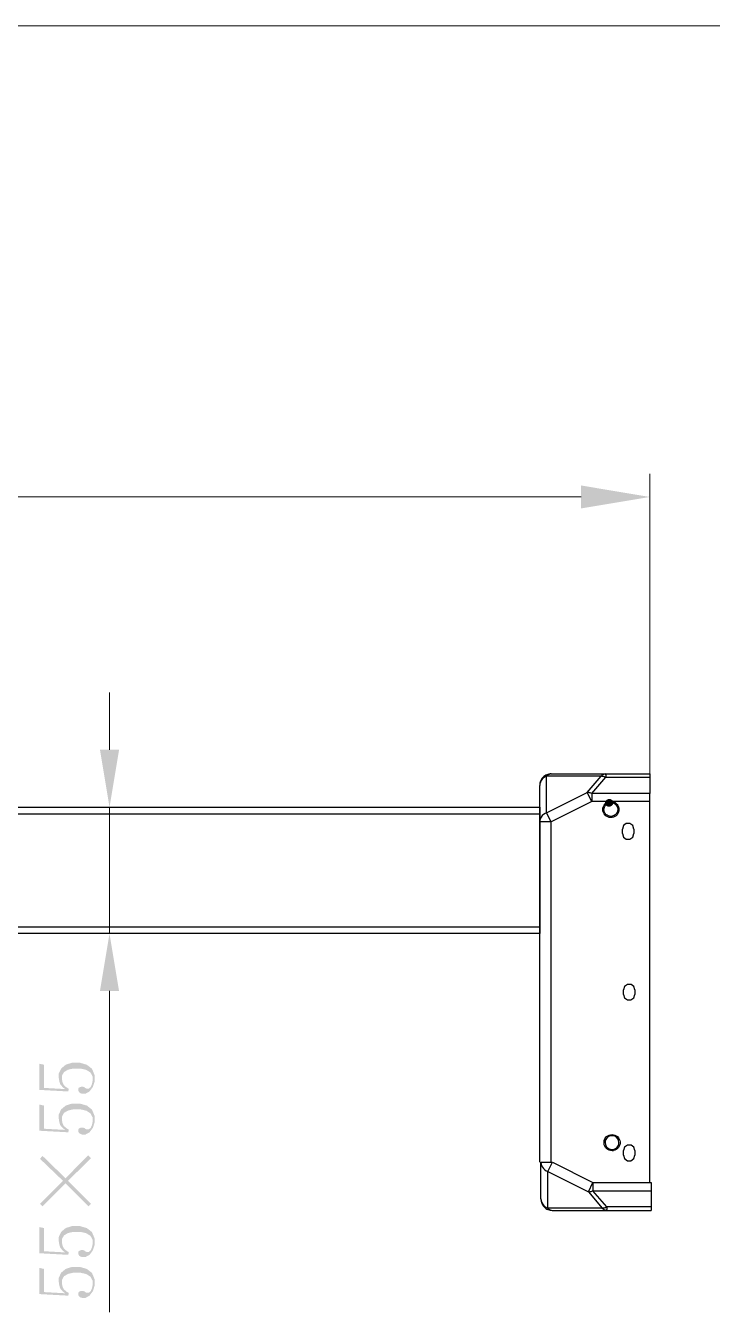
# Model space of a CAD drawing. Header units: millimetres. Extents: x 6 to 210, y 0 to 145.
# Drawn here: x 115.96 to 138.81, y 102.35 to 145.13 of the extents above; entities that cross this region are included whole.
import ezdxf

# ---------------------------------------------------------------- set-up
doc = ezdxf.new("R2010")
doc.units = ezdxf.units.MM

msp = doc.modelspace()

# ---------------------------------------------------------------- hatches: boundary and pattern name
h = msp.add_hatch(color=7)
h.dxf.hatch_style = 2
h.paths.add_polyline_path([(134.444599, 129.080594), (136.736208, 129.462405), (134.444599, 129.844711)])
h = msp.add_hatch(color=7)
h.dxf.hatch_style = 2
h.paths.add_polyline_path([(118.751914, 119.145807), (119.070296, 121.055393), (118.433497, 121.055393)])
h = msp.add_hatch(color=7)
edge = h.paths.add_edge_path(flags=0)
edge.add_spline(control_points=[(135.403548, 119.165641), (135.336088, 119.147523), (135.26607, 119.187893), (135.247952, 119.255352), (135.229834, 119.322811), (135.270204, 119.392829), (135.337663, 119.410947), (135.337663, 119.410947), (135.337663, 119.410947), (135.337663, 119.410947), (135.337663, 119.410947), (135.358547, 119.416557), (135.358547, 119.416557), (135.426007, 119.434675), (135.496025, 119.394305), (135.514143, 119.326846), (135.532261, 119.259386), (135.491891, 119.189368), (135.424432, 119.17125), (135.424432, 119.17125), (135.424432, 119.17125), (135.424432, 119.17125), (135.424432, 119.17125), (135.403548, 119.165641), (135.403548, 119.165641)], knot_values=[0, 0, 0, 0, 1, 1, 1, 2, 2, 2, 3, 3, 3, 4, 4, 4, 5, 5, 5, 6, 6, 6, 7, 7, 7, 8, 8, 8, 8], degree=3, periodic=1)
h = msp.add_hatch(color=7)
h.dxf.hatch_style = 2
h.paths.add_polyline_path([(119.070296, 113.034991), (118.751809, 114.944189), (118.433709, 113.034991)])
h = msp.add_hatch(color=7)
edge = h.paths.add_edge_path(flags=0)
edge.add_spline(control_points=[(116.41769, 109.745902), (116.41769, 109.745902), (117.383384, 109.692915), (117.383384, 109.692915), (117.383384, 109.692915), (117.393896, 109.787107), (117.393896, 109.787107), (117.393896, 109.787107), (117.325105, 109.823796), (117.325105, 109.823796), (117.325105, 109.823796), (117.234617, 109.902289), (117.234617, 109.902289), (117.234617, 109.902289), (117.213415, 109.943916), (117.213415, 109.943916), (117.213415, 109.943916), (117.192213, 109.986003), (117.192213, 109.986003), (117.192213, 109.986003), (117.171294, 110.085098), (117.171294, 110.085098), (117.171294, 110.085098), (117.171294, 110.142813), (117.171294, 110.142813), (117.171294, 110.142813), (117.171294, 110.221411), (117.171294, 110.221411), (117.171294, 110.221411), (117.237898, 110.33871), (117.237898, 110.33871), (117.237898, 110.33871), (117.305102, 110.378503), (117.305102, 110.378503), (117.305102, 110.378503), (117.371989, 110.417309), (117.371989, 110.417309), (117.371989, 110.417309), (117.546191, 110.45682), (117.546191, 110.45682), (117.546191, 110.45682), (117.653117, 110.45682), (117.653117, 110.45682), (117.653117, 110.45682), (117.782199, 110.45682), (117.782199, 110.45682), (117.782199, 110.45682), (117.980495, 110.411418), (117.980495, 110.411418), (117.980495, 110.411418), (118.050098, 110.366615), (118.050098, 110.366615), (118.050098, 110.366615), (118.119984, 110.321494), (118.119984, 110.321494), (118.119984, 110.321494), (118.189587, 110.191496), (118.189587, 110.191496), (118.189587, 110.191496), (118.189587, 110.107006), (118.189587, 110.107006), (118.189587, 110.107006), (118.189587, 110.048409), (118.189587, 110.048409), (118.189587, 110.048409), (118.168102, 109.939718), (118.168102, 109.939718), (118.168102, 109.939718), (118.145983, 109.889201), (118.145983, 109.889201), (118.145983, 109.889201), (118.124499, 109.838401), (118.124499, 109.838401), (118.124499, 109.838401), (118.059412, 109.788518), (118.059412, 109.788518), (118.059412, 109.788518), (118.015808, 109.788518), (118.015808, 109.788518), (118.015808, 109.788518), (117.994501, 109.788518), (117.994501, 109.788518), (117.994501, 109.788518), (117.953614, 109.804111), (117.953614, 109.804111), (117.953614, 109.804111), (117.934705, 109.820197), (117.934705, 109.820197), (117.934705, 109.820197), (117.91569, 109.836002), (117.91569, 109.836002), (117.91569, 109.836002), (117.864008, 109.851912), (117.864008, 109.851912), (117.864008, 109.851912), (117.831411, 109.851912), (117.831411, 109.851912), (117.831411, 109.851912), (117.815289, 109.851912), (117.815289, 109.851912), (117.815289, 109.851912), (117.777295, 109.841717), (117.777295, 109.841717), (117.777295, 109.841717), (117.755211, 109.831592), (117.755211, 109.831592), (117.755211, 109.831592), (117.733692, 109.821397), (117.733692, 109.821397), (117.733692, 109.821397), (117.711996, 109.781109), (117.711996, 109.781109), (117.711996, 109.781109), (117.711996, 109.750594), (117.711996, 109.750594), (117.711996, 109.750594), (117.711996, 109.720114), (117.711996, 109.720114), (117.711996, 109.720114), (117.736197, 109.671995), (117.736197, 109.671995), (117.736197, 109.671995), (117.760115, 109.654392), (117.760115, 109.654392), (117.760115, 109.654392), (117.783892, 109.636612), (117.783892, 109.636612), (117.783892, 109.636612), (117.83949, 109.61862), (117.83949, 109.61862), (117.83949, 109.61862), (117.871205, 109.61862), (117.871205, 109.61862), (117.871205, 109.61862), (117.950897, 109.61862), (117.950897, 109.61862), (117.950897, 109.61862), (118.086187, 109.692915), (118.086187, 109.692915), (118.086187, 109.692915), (118.142103, 109.767386), (118.142103, 109.767386), (118.142103, 109.767386), (118.197313, 109.841505), (118.197313, 109.841505), (118.197313, 109.841505), (118.25291, 110.011121), (118.25291, 110.011121), (118.25291, 110.011121), (118.25291, 110.107006), (118.25291, 110.107006), (118.25291, 110.107006), (118.25291, 110.244695), (118.25291, 110.244695), (118.25291, 110.244695), (118.168385, 110.448706), (118.168385, 110.448706), (118.168385, 110.448706), (118.083295, 110.515311), (118.083295, 110.515311), (118.083295, 110.515311), (117.998699, 110.581315), (117.998699, 110.581315), (117.998699, 110.581315), (117.770804, 110.64799), (117.770804, 110.64799), (117.770804, 110.64799), (117.6274, 110.64799), (117.6274, 110.64799), (117.6274, 110.64799), (117.499906, 110.64799), (117.499906, 110.64799), (117.499906, 110.64799), (117.295612, 110.583714), (117.295612, 110.583714), (117.295612, 110.583714), (117.218813, 110.519791), (117.218813, 110.519791), (117.218813, 110.519791), (117.142084, 110.455621), (117.142084, 110.455621), (117.142084, 110.455621), (117.065002, 110.290415), (117.065002, 110.290415), (117.065002, 110.290415), (117.065002, 110.189097), (117.065002, 110.189097), (117.065002, 110.189097), (117.065002, 110.135686), (117.065002, 110.135686), (117.065002, 110.135686), (117.080806, 110.032005), (117.080806, 110.032005), (117.080806, 110.032005), (117.096716, 109.980888), (117.096716, 109.980888), (117.096716, 109.980888), (117.112803, 109.930088), (117.112803, 109.930088), (117.112803, 109.930088), (117.202902, 109.826512), (117.202902, 109.826512), (117.202902, 109.826512), (117.276986, 109.772996), (117.276986, 109.772996), (117.276986, 109.772996), (116.566703, 109.812189), (116.566703, 109.812189), (116.566703, 109.812189), (116.566703, 110.583714), (116.566703, 110.583714), (116.566703, 110.583714), (116.41769, 110.615711), (116.41769, 110.615711), (116.41769, 110.615711), (116.41769, 109.745902), (116.41769, 109.745902)], knot_values=[0, 0, 0, 0, 1, 1, 1, 2, 2, 2, 3, 3, 3, 4, 4, 4, 5, 5, 5, 6, 6, 6, 7, 7, 7, 8, 8, 8, 9, 9, 9, 10, 10, 10, 11, 11, 11, 12, 12, 12, 13, 13, 13, 14, 14, 14, 15, 15, 15, 16, 16, 16, 17, 17, 17, 18, 18, 18, 19, 19, 19, 20, 20, 20, 21, 21, 21, 22, 22, 22, 23, 23, 23, 24, 24, 24, 25, 25, 25, 26, 26, 26, 27, 27, 27, 28, 28, 28, 29, 29, 29, 30, 30, 30, 31, 31, 31, 32, 32, 32, 33, 33, 33, 34, 34, 34, 35, 35, 35, 36, 36, 36, 37, 37, 37, 38, 38, 38, 39, 39, 39, 40, 40, 40, 41, 41, 41, 42, 42, 42, 43, 43, 43, 44, 44, 44, 45, 45, 45, 46, 46, 46, 47, 47, 47, 48, 48, 48, 49, 49, 49, 50, 50, 50, 51, 51, 51, 52, 52, 52, 53, 53, 53, 54, 54, 54, 55, 55, 55, 56, 56, 56, 57, 57, 57, 58, 58, 58, 59, 59, 59, 60, 60, 60, 61, 61, 61, 62, 62, 62, 63, 63, 63, 64, 64, 64, 65, 65, 65, 66, 66, 66, 67, 67, 67, 68, 68, 68, 69, 69, 69, 70, 70, 70, 71, 71, 71, 72, 72, 72, 72], degree=3, periodic=1)
edge = h.paths.add_edge_path(flags=0)
edge.add_spline(control_points=[(116.41769, 108.38799), (116.41769, 108.38799), (117.383384, 108.335109), (117.383384, 108.335109), (117.383384, 108.335109), (117.393896, 108.429194), (117.393896, 108.429194), (117.393896, 108.429194), (117.325105, 108.465601), (117.325105, 108.465601), (117.325105, 108.465601), (117.234617, 108.5442), (117.234617, 108.5442), (117.234617, 108.5442), (117.213415, 108.586004), (117.213415, 108.586004), (117.213415, 108.586004), (117.192213, 108.627808), (117.192213, 108.627808), (117.192213, 108.627808), (117.171294, 108.727292), (117.171294, 108.727292), (117.171294, 108.727292), (117.171294, 108.7849), (117.171294, 108.7849), (117.171294, 108.7849), (117.171294, 108.863217), (117.171294, 108.863217), (117.171294, 108.863217), (117.237898, 108.980904), (117.237898, 108.980904), (117.237898, 108.980904), (117.305102, 109.020591), (117.305102, 109.020591), (117.305102, 109.020591), (117.371989, 109.059397), (117.371989, 109.059397), (117.371989, 109.059397), (117.546191, 109.09919), (117.546191, 109.09919), (117.546191, 109.09919), (117.653117, 109.09919), (117.653117, 109.09919), (117.653117, 109.09919), (117.782199, 109.09919), (117.782199, 109.09919), (117.782199, 109.09919), (117.980495, 109.053399), (117.980495, 109.053399), (117.980495, 109.053399), (118.050098, 109.00842), (118.050098, 109.00842), (118.050098, 109.00842), (118.119984, 108.963618), (118.119984, 108.963618), (118.119984, 108.963618), (118.189587, 108.833301), (118.189587, 108.833301), (118.189587, 108.833301), (118.189587, 108.748811), (118.189587, 108.748811), (118.189587, 108.748811), (118.189587, 108.690497), (118.189587, 108.690497), (118.189587, 108.690497), (118.168102, 108.581806), (118.168102, 108.581806), (118.168102, 108.581806), (118.145983, 108.531288), (118.145983, 108.531288), (118.145983, 108.531288), (118.124499, 108.480912), (118.124499, 108.480912), (118.124499, 108.480912), (118.059412, 108.430288), (118.059412, 108.430288), (118.059412, 108.430288), (118.015808, 108.430288), (118.015808, 108.430288), (118.015808, 108.430288), (117.994501, 108.430288), (117.994501, 108.430288), (117.994501, 108.430288), (117.953614, 108.446198), (117.953614, 108.446198), (117.953614, 108.446198), (117.934705, 108.462003), (117.934705, 108.462003), (117.934705, 108.462003), (117.91569, 108.478407), (117.91569, 108.478407), (117.91569, 108.478407), (117.864008, 108.494), (117.864008, 108.494), (117.864008, 108.494), (117.831411, 108.494), (117.831411, 108.494), (117.831411, 108.494), (117.815289, 108.494), (117.815289, 108.494), (117.815289, 108.494), (117.777295, 108.483804), (117.777295, 108.483804), (117.777295, 108.483804), (117.755211, 108.473715), (117.755211, 108.473715), (117.755211, 108.473715), (117.733692, 108.46352), (117.733692, 108.46352), (117.733692, 108.46352), (117.711996, 108.423197), (117.711996, 108.423197), (117.711996, 108.423197), (117.711996, 108.392717), (117.711996, 108.392717), (117.711996, 108.392717), (117.711996, 108.362308), (117.711996, 108.362308), (117.711996, 108.362308), (117.736197, 108.314189), (117.736197, 108.314189), (117.736197, 108.314189), (117.760115, 108.296197), (117.760115, 108.296197), (117.760115, 108.296197), (117.783892, 108.278417), (117.783892, 108.278417), (117.783892, 108.278417), (117.83949, 108.26039), (117.83949, 108.26039), (117.83949, 108.26039), (117.871205, 108.26039), (117.871205, 108.26039), (117.871205, 108.26039), (117.950897, 108.26039), (117.950897, 108.26039), (117.950897, 108.26039), (118.086187, 108.335109), (118.086187, 108.335109), (118.086187, 108.335109), (118.142103, 108.409509), (118.142103, 108.409509), (118.142103, 108.409509), (118.197313, 108.483487), (118.197313, 108.483487), (118.197313, 108.483487), (118.25291, 108.653208), (118.25291, 108.653208), (118.25291, 108.653208), (118.25291, 108.748811), (118.25291, 108.748811), (118.25291, 108.748811), (118.25291, 108.886818), (118.25291, 108.886818), (118.25291, 108.886818), (118.168385, 109.090794), (118.168385, 109.090794), (118.168385, 109.090794), (118.083295, 109.157398), (118.083295, 109.157398), (118.083295, 109.157398), (117.998699, 109.223403), (117.998699, 109.223403), (117.998699, 109.223403), (117.770804, 109.28969), (117.770804, 109.28969), (117.770804, 109.28969), (117.6274, 109.28969), (117.6274, 109.28969), (117.6274, 109.28969), (117.499906, 109.28969), (117.499906, 109.28969), (117.499906, 109.28969), (117.295612, 109.225802), (117.295612, 109.225802), (117.295612, 109.225802), (117.218813, 109.161914), (117.218813, 109.161914), (117.218813, 109.161914), (117.142084, 109.097708), (117.142084, 109.097708), (117.142084, 109.097708), (117.065002, 108.932503), (117.065002, 108.932503), (117.065002, 108.932503), (117.065002, 108.831291), (117.065002, 108.831291), (117.065002, 108.831291), (117.065002, 108.777704), (117.065002, 108.777704), (117.065002, 108.777704), (117.080806, 108.674093), (117.080806, 108.674093), (117.080806, 108.674093), (117.096716, 108.623293), (117.096716, 108.623293), (117.096716, 108.623293), (117.112803, 108.572599), (117.112803, 108.572599), (117.112803, 108.572599), (117.202902, 108.4686), (117.202902, 108.4686), (117.202902, 108.4686), (117.276986, 108.415189), (117.276986, 108.415189), (117.276986, 108.415189), (116.566703, 108.454312), (116.566703, 108.454312), (116.566703, 108.454312), (116.566703, 109.225802), (116.566703, 109.225802), (116.566703, 109.225802), (116.41769, 109.257693), (116.41769, 109.257693), (116.41769, 109.257693), (116.41769, 108.38799), (116.41769, 108.38799)], knot_values=[0, 0, 0, 0, 1, 1, 1, 2, 2, 2, 3, 3, 3, 4, 4, 4, 5, 5, 5, 6, 6, 6, 7, 7, 7, 8, 8, 8, 9, 9, 9, 10, 10, 10, 11, 11, 11, 12, 12, 12, 13, 13, 13, 14, 14, 14, 15, 15, 15, 16, 16, 16, 17, 17, 17, 18, 18, 18, 19, 19, 19, 20, 20, 20, 21, 21, 21, 22, 22, 22, 23, 23, 23, 24, 24, 24, 25, 25, 25, 26, 26, 26, 27, 27, 27, 28, 28, 28, 29, 29, 29, 30, 30, 30, 31, 31, 31, 32, 32, 32, 33, 33, 33, 34, 34, 34, 35, 35, 35, 36, 36, 36, 37, 37, 37, 38, 38, 38, 39, 39, 39, 40, 40, 40, 41, 41, 41, 42, 42, 42, 43, 43, 43, 44, 44, 44, 45, 45, 45, 46, 46, 46, 47, 47, 47, 48, 48, 48, 49, 49, 49, 50, 50, 50, 51, 51, 51, 52, 52, 52, 53, 53, 53, 54, 54, 54, 55, 55, 55, 56, 56, 56, 57, 57, 57, 58, 58, 58, 59, 59, 59, 60, 60, 60, 61, 61, 61, 62, 62, 62, 63, 63, 63, 64, 64, 64, 65, 65, 65, 66, 66, 66, 67, 67, 67, 68, 68, 68, 69, 69, 69, 70, 70, 70, 71, 71, 71, 72, 72, 72, 72], degree=3, periodic=1)
edge = h.paths.add_edge_path(flags=0)
edge.add_spline(control_points=[(116.41769, 104.314006), (116.41769, 104.314006), (117.383384, 104.26109), (117.383384, 104.26109), (117.383384, 104.26109), (117.393896, 104.355211), (117.393896, 104.355211), (117.393896, 104.355211), (117.325105, 104.392006), (117.325105, 104.392006), (117.325105, 104.392006), (117.234617, 104.470216), (117.234617, 104.470216), (117.234617, 104.470216), (117.213415, 104.512409), (117.213415, 104.512409), (117.213415, 104.512409), (117.192213, 104.553789), (117.192213, 104.553789), (117.192213, 104.553789), (117.171294, 104.653308), (117.171294, 104.653308), (117.171294, 104.653308), (117.171294, 104.710987), (117.171294, 104.710987), (117.171294, 104.710987), (117.171294, 104.789516), (117.171294, 104.789516), (117.171294, 104.789516), (117.237898, 104.907202), (117.237898, 104.907202), (117.237898, 104.907202), (117.305102, 104.94629), (117.305102, 104.94629), (117.305102, 104.94629), (117.371989, 104.985801), (117.371989, 104.985801), (117.371989, 104.985801), (117.546191, 105.025206), (117.546191, 105.025206), (117.546191, 105.025206), (117.653117, 105.025206), (117.653117, 105.025206), (117.653117, 105.025206), (117.782199, 105.025206), (117.782199, 105.025206), (117.782199, 105.025206), (117.980495, 104.979804), (117.980495, 104.979804), (117.980495, 104.979804), (118.050098, 104.934719), (118.050098, 104.934719), (118.050098, 104.934719), (118.119984, 104.889599), (118.119984, 104.889599), (118.119984, 104.889599), (118.189587, 104.759706), (118.189587, 104.759706), (118.189587, 104.759706), (118.189587, 104.67451), (118.189587, 104.67451), (118.189587, 104.67451), (118.189587, 104.616302), (118.189587, 104.616302), (118.189587, 104.616302), (118.168102, 104.507893), (118.168102, 104.507893), (118.168102, 104.507893), (118.145983, 104.457305), (118.145983, 104.457305), (118.145983, 104.457305), (118.124499, 104.406893), (118.124499, 104.406893), (118.124499, 104.406893), (118.059412, 104.356693), (118.059412, 104.356693), (118.059412, 104.356693), (118.015808, 104.356693), (118.015808, 104.356693), (118.015808, 104.356693), (117.994501, 104.356693), (117.994501, 104.356693), (117.994501, 104.356693), (117.953614, 104.372603), (117.953614, 104.372603), (117.953614, 104.372603), (117.934705, 104.388407), (117.934705, 104.388407), (117.934705, 104.388407), (117.91569, 104.404494), (117.91569, 104.404494), (117.91569, 104.404494), (117.864008, 104.420087), (117.864008, 104.420087), (117.864008, 104.420087), (117.831411, 104.420087), (117.831411, 104.420087), (117.831411, 104.420087), (117.815289, 104.420087), (117.815289, 104.420087), (117.815289, 104.420087), (117.777295, 104.410209), (117.777295, 104.410209), (117.777295, 104.410209), (117.755211, 104.400014), (117.755211, 104.400014), (117.755211, 104.400014), (117.733692, 104.389607), (117.733692, 104.389607), (117.733692, 104.389607), (117.711996, 104.348896), (117.711996, 104.348896), (117.711996, 104.348896), (117.711996, 104.319086), (117.711996, 104.319086), (117.711996, 104.319086), (117.711996, 104.288289), (117.711996, 104.288289), (117.711996, 104.288289), (117.736197, 104.240205), (117.736197, 104.240205), (117.736197, 104.240205), (117.760115, 104.222319), (117.760115, 104.222319), (117.760115, 104.222319), (117.783892, 104.204293), (117.783892, 104.204293), (117.783892, 104.204293), (117.83949, 104.186689), (117.83949, 104.186689), (117.83949, 104.186689), (117.871205, 104.186689), (117.871205, 104.186689), (117.871205, 104.186689), (117.950897, 104.186689), (117.950897, 104.186689), (117.950897, 104.186689), (118.086187, 104.26109), (118.086187, 104.26109), (118.086187, 104.26109), (118.142103, 104.335491), (118.142103, 104.335491), (118.142103, 104.335491), (118.197313, 104.409609), (118.197313, 104.409609), (118.197313, 104.409609), (118.25291, 104.579507), (118.25291, 104.579507), (118.25291, 104.579507), (118.25291, 104.67451), (118.25291, 104.67451), (118.25291, 104.67451), (118.25291, 104.812905), (118.25291, 104.812905), (118.25291, 104.812905), (118.168385, 105.01681), (118.168385, 105.01681), (118.168385, 105.01681), (118.083295, 105.083521), (118.083295, 105.083521), (118.083295, 105.083521), (117.998699, 105.149808), (117.998699, 105.149808), (117.998699, 105.149808), (117.770804, 105.215812), (117.770804, 105.215812), (117.770804, 105.215812), (117.6274, 105.215812), (117.6274, 105.215812), (117.6274, 105.215812), (117.499906, 105.215812), (117.499906, 105.215812), (117.499906, 105.215812), (117.295612, 105.152101), (117.295612, 105.152101), (117.295612, 105.152101), (117.218813, 105.088001), (117.218813, 105.088001), (117.218813, 105.088001), (117.142084, 105.023689), (117.142084, 105.023689), (117.142084, 105.023689), (117.065002, 104.858519), (117.065002, 104.858519), (117.065002, 104.858519), (117.065002, 104.757589), (117.065002, 104.757589), (117.065002, 104.757589), (117.065002, 104.703791), (117.065002, 104.703791), (117.065002, 104.703791), (117.080806, 104.600215), (117.080806, 104.600215), (117.080806, 104.600215), (117.096716, 104.549415), (117.096716, 104.549415), (117.096716, 104.549415), (117.112803, 104.498615), (117.112803, 104.498615), (117.112803, 104.498615), (117.202902, 104.394687), (117.202902, 104.394687), (117.202902, 104.394687), (117.276986, 104.341206), (117.276986, 104.341206), (117.276986, 104.341206), (116.566703, 104.380611), (116.566703, 104.380611), (116.566703, 104.380611), (116.566703, 105.152101), (116.566703, 105.152101), (116.566703, 105.152101), (116.41769, 105.184098), (116.41769, 105.184098), (116.41769, 105.184098), (116.41769, 104.314006), (116.41769, 104.314006)], knot_values=[0, 0, 0, 0, 1, 1, 1, 2, 2, 2, 3, 3, 3, 4, 4, 4, 5, 5, 5, 6, 6, 6, 7, 7, 7, 8, 8, 8, 9, 9, 9, 10, 10, 10, 11, 11, 11, 12, 12, 12, 13, 13, 13, 14, 14, 14, 15, 15, 15, 16, 16, 16, 17, 17, 17, 18, 18, 18, 19, 19, 19, 20, 20, 20, 21, 21, 21, 22, 22, 22, 23, 23, 23, 24, 24, 24, 25, 25, 25, 26, 26, 26, 27, 27, 27, 28, 28, 28, 29, 29, 29, 30, 30, 30, 31, 31, 31, 32, 32, 32, 33, 33, 33, 34, 34, 34, 35, 35, 35, 36, 36, 36, 37, 37, 37, 38, 38, 38, 39, 39, 39, 40, 40, 40, 41, 41, 41, 42, 42, 42, 43, 43, 43, 44, 44, 44, 45, 45, 45, 46, 46, 46, 47, 47, 47, 48, 48, 48, 49, 49, 49, 50, 50, 50, 51, 51, 51, 52, 52, 52, 53, 53, 53, 54, 54, 54, 55, 55, 55, 56, 56, 56, 57, 57, 57, 58, 58, 58, 59, 59, 59, 60, 60, 60, 61, 61, 61, 62, 62, 62, 63, 63, 63, 64, 64, 64, 65, 65, 65, 66, 66, 66, 67, 67, 67, 68, 68, 68, 69, 69, 69, 70, 70, 70, 71, 71, 71, 72, 72, 72, 72], degree=3, periodic=1)
edge = h.paths.add_edge_path(flags=0)
edge.add_spline(control_points=[(116.41769, 102.956094), (116.41769, 102.956094), (117.383384, 102.903213), (117.383384, 102.903213), (117.383384, 102.903213), (117.393896, 102.997016), (117.393896, 102.997016), (117.393896, 102.997016), (117.325105, 103.034093), (117.325105, 103.034093), (117.325105, 103.034093), (117.234617, 103.112304), (117.234617, 103.112304), (117.234617, 103.112304), (117.213415, 103.154391), (117.213415, 103.154391), (117.213415, 103.154391), (117.192213, 103.196018), (117.192213, 103.196018), (117.192213, 103.196018), (117.171294, 103.295396), (117.171294, 103.295396), (117.171294, 103.295396), (117.171294, 103.353004), (117.171294, 103.353004), (117.171294, 103.353004), (117.171294, 103.431603), (117.171294, 103.431603), (117.171294, 103.431603), (117.237898, 103.54929), (117.237898, 103.54929), (117.237898, 103.54929), (117.305102, 103.588413), (117.305102, 103.588413), (117.305102, 103.588413), (117.371989, 103.627889), (117.371989, 103.627889), (117.371989, 103.627889), (117.546191, 103.667012), (117.546191, 103.667012), (117.546191, 103.667012), (117.653117, 103.667012), (117.653117, 103.667012), (117.653117, 103.667012), (117.782199, 103.667012), (117.782199, 103.667012), (117.782199, 103.667012), (117.980495, 103.621892), (117.980495, 103.621892), (117.980495, 103.621892), (118.050098, 103.576807), (118.050098, 103.576807), (118.050098, 103.576807), (118.119984, 103.531686), (118.119984, 103.531686), (118.119984, 103.531686), (118.189587, 103.401688), (118.189587, 103.401688), (118.189587, 103.401688), (118.189587, 103.316915), (118.189587, 103.316915), (118.189587, 103.316915), (118.189587, 103.258389), (118.189587, 103.258389), (118.189587, 103.258389), (118.168102, 103.14991), (118.168102, 103.14991), (118.168102, 103.14991), (118.145983, 103.099216), (118.145983, 103.099216), (118.145983, 103.099216), (118.124499, 103.049016), (118.124499, 103.049016), (118.124499, 103.049016), (118.059412, 102.998816), (118.059412, 102.998816), (118.059412, 102.998816), (118.015808, 102.998816), (118.015808, 102.998816), (118.015808, 102.998816), (117.994501, 102.998816), (117.994501, 102.998816), (117.994501, 102.998816), (117.953614, 103.014408), (117.953614, 103.014408), (117.953614, 103.014408), (117.934705, 103.030495), (117.934705, 103.030495), (117.934705, 103.030495), (117.91569, 103.046617), (117.91569, 103.046617), (117.91569, 103.046617), (117.864008, 103.062104), (117.864008, 103.062104), (117.864008, 103.062104), (117.831411, 103.062104), (117.831411, 103.062104), (117.831411, 103.062104), (117.815289, 103.062104), (117.815289, 103.062104), (117.815289, 103.062104), (117.777295, 103.052014), (117.777295, 103.052014), (117.777295, 103.052014), (117.755211, 103.041819), (117.755211, 103.041819), (117.755211, 103.041819), (117.733692, 103.031589), (117.733692, 103.031589), (117.733692, 103.031589), (117.711996, 102.991301), (117.711996, 102.991301), (117.711996, 102.991301), (117.711996, 102.960892), (117.711996, 102.960892), (117.711996, 102.960892), (117.711996, 102.930412), (117.711996, 102.930412), (117.711996, 102.930412), (117.736197, 102.882399), (117.736197, 102.882399), (117.736197, 102.882399), (117.760115, 102.864407), (117.760115, 102.864407), (117.760115, 102.864407), (117.783892, 102.846486), (117.783892, 102.846486), (117.783892, 102.846486), (117.83949, 102.828812), (117.83949, 102.828812), (117.83949, 102.828812), (117.871205, 102.828812), (117.871205, 102.828812), (117.871205, 102.828812), (117.950897, 102.828812), (117.950897, 102.828812), (117.950897, 102.828812), (118.086187, 102.903213), (118.086187, 102.903213), (118.086187, 102.903213), (118.142103, 102.977296), (118.142103, 102.977296), (118.142103, 102.977296), (118.197313, 103.051697), (118.197313, 103.051697), (118.197313, 103.051697), (118.25291, 103.221595), (118.25291, 103.221595), (118.25291, 103.221595), (118.25291, 103.316915), (118.25291, 103.316915), (118.25291, 103.316915), (118.25291, 103.454887), (118.25291, 103.454887), (118.25291, 103.454887), (118.168385, 103.659004), (118.168385, 103.659004), (118.168385, 103.659004), (118.083295, 103.725291), (118.083295, 103.725291), (118.083295, 103.725291), (117.998699, 103.791895), (117.998699, 103.791895), (117.998699, 103.791895), (117.770804, 103.8579), (117.770804, 103.8579), (117.770804, 103.8579), (117.6274, 103.8579), (117.6274, 103.8579), (117.6274, 103.8579), (117.499906, 103.8579), (117.499906, 103.8579), (117.499906, 103.8579), (117.295612, 103.794294), (117.295612, 103.794294), (117.295612, 103.794294), (117.218813, 103.730018), (117.218813, 103.730018), (117.218813, 103.730018), (117.142084, 103.666095), (117.142084, 103.666095), (117.142084, 103.666095), (117.065002, 103.500607), (117.065002, 103.500607), (117.065002, 103.500607), (117.065002, 103.399113), (117.065002, 103.399113), (117.065002, 103.399113), (117.065002, 103.346196), (117.065002, 103.346196), (117.065002, 103.346196), (117.080806, 103.242021), (117.080806, 103.242021), (117.080806, 103.242021), (117.096716, 103.191221), (117.096716, 103.191221), (117.096716, 103.191221), (117.112803, 103.140703), (117.112803, 103.140703), (117.112803, 103.140703), (117.202902, 103.036704), (117.202902, 103.036704), (117.202902, 103.036704), (117.276986, 102.983293), (117.276986, 102.983293), (117.276986, 102.983293), (116.566703, 103.022416), (116.566703, 103.022416), (116.566703, 103.022416), (116.566703, 103.794294), (116.566703, 103.794294), (116.566703, 103.794294), (116.41769, 103.826221), (116.41769, 103.826221), (116.41769, 103.826221), (116.41769, 102.956094), (116.41769, 102.956094)], knot_values=[0, 0, 0, 0, 1, 1, 1, 2, 2, 2, 3, 3, 3, 4, 4, 4, 5, 5, 5, 6, 6, 6, 7, 7, 7, 8, 8, 8, 9, 9, 9, 10, 10, 10, 11, 11, 11, 12, 12, 12, 13, 13, 13, 14, 14, 14, 15, 15, 15, 16, 16, 16, 17, 17, 17, 18, 18, 18, 19, 19, 19, 20, 20, 20, 21, 21, 21, 22, 22, 22, 23, 23, 23, 24, 24, 24, 25, 25, 25, 26, 26, 26, 27, 27, 27, 28, 28, 28, 29, 29, 29, 30, 30, 30, 31, 31, 31, 32, 32, 32, 33, 33, 33, 34, 34, 34, 35, 35, 35, 36, 36, 36, 37, 37, 37, 38, 38, 38, 39, 39, 39, 40, 40, 40, 41, 41, 41, 42, 42, 42, 43, 43, 43, 44, 44, 44, 45, 45, 45, 46, 46, 46, 47, 47, 47, 48, 48, 48, 49, 49, 49, 50, 50, 50, 51, 51, 51, 52, 52, 52, 53, 53, 53, 54, 54, 54, 55, 55, 55, 56, 56, 56, 57, 57, 57, 58, 58, 58, 59, 59, 59, 60, 60, 60, 61, 61, 61, 62, 62, 62, 63, 63, 63, 64, 64, 64, 65, 65, 65, 66, 66, 66, 67, 67, 67, 68, 68, 68, 69, 69, 69, 70, 70, 70, 71, 71, 71, 72, 72, 72, 72], degree=3, periodic=1)
edge = h.paths.add_edge_path(flags=0)
edge.add_spline(control_points=[(117.202902, 106.722703), (117.202902, 106.722703), (116.438892, 105.958586), (116.438892, 105.958586), (116.438892, 105.958586), (116.523699, 105.873496), (116.523699, 105.873496), (116.523699, 105.873496), (117.287816, 106.637613), (117.287816, 106.637613), (117.287816, 106.637613), (118.051615, 105.873496), (118.051615, 105.873496), (118.051615, 105.873496), (118.136388, 105.958586), (118.136388, 105.958586), (118.136388, 105.958586), (117.373012, 106.722703), (117.373012, 106.722703), (117.373012, 106.722703), (118.136388, 107.475389), (118.136388, 107.475389), (118.136388, 107.475389), (118.041102, 107.570992), (118.041102, 107.570992), (118.041102, 107.570992), (117.287816, 106.807299), (117.287816, 106.807299), (117.287816, 106.807299), (116.523699, 107.550108), (116.523699, 107.550108), (116.523699, 107.550108), (116.438892, 107.454293), (116.438892, 107.454293), (116.438892, 107.454293), (117.202902, 106.722703), (117.202902, 106.722703)], knot_values=[0, 0, 0, 0, 1, 1, 1, 2, 2, 2, 3, 3, 3, 4, 4, 4, 5, 5, 5, 6, 6, 6, 7, 7, 7, 8, 8, 8, 9, 9, 9, 10, 10, 10, 11, 11, 11, 12, 12, 12, 12], degree=3, periodic=1)

# ---------------------------------------------------------------- linework, layer by layer
at = {"color": 7, "lineweight": 9}
msp.add_lwpolyline([(209.726212, 145.132512), (5.8668, 145.132512)], dxfattribs=at)
at = {"color": 7, "lineweight": 20}
for points in [[(136.736314, 117.808815), (136.736314, 130.226416)], [(46.754309, 129.462511), (134.444811, 129.462511)], [(118.751914, 121.055111), (118.751914, 122.965015)], [(120.065094, 119.145701), (117.797192, 119.145701)], [(118.751914, 119.145701), (118.751914, 114.944506)], [(120.065094, 114.944294), (117.797192, 114.944294)], [(118.751914, 113.03492), (118.751914, 102.351186)]]:
    msp.add_lwpolyline(points, dxfattribs=at)
at = {"color": 7, "lineweight": 25}
for points in [[(133.451494, 120.253318), (133.414206, 120.251519), (133.377093, 120.246086), (133.340687, 120.236808), (133.305515, 120.224002), (133.271295, 120.208092), (133.239404, 120.188689), (133.209312, 120.166605), (133.181796, 120.141205)], [(133.451494, 120.253318), (133.416816, 120.248802), (133.383091, 120.238289), (133.351693, 120.222203), (133.323683, 120.200895), (133.299517, 120.175319)], [(133.451494, 120.253318), (135.266395, 120.253318)], [(135.266395, 120.253318), (135.231787, 120.248802), (135.197991, 120.238289), (135.1667, 120.222203), (135.138583, 120.200895), (135.114489, 120.175319)], [(135.266395, 120.224108), (135.266395, 120.253388)], [(135.266395, 120.253318), (136.736314, 120.253318)], [(135.266395, 120.224108), (135.266395, 120.141311)], [(136.736314, 120.253318), (136.736314, 120.141205)], [(133.299517, 120.175389), (133.246389, 120.152988), (133.197706, 120.120991), (133.155514, 120.081903), (133.120306, 120.035619), (133.094307, 119.983901), (133.076985, 119.928586), (133.069506, 119.871295)], [(133.18169, 120.141205), (133.15629, 120.113512), (133.134206, 120.083596), (133.114803, 120.051317), (133.098999, 120.017486), (133.086087, 119.982314), (133.076915, 119.945907), (133.071411, 119.908795), (133.069683, 119.871506)], [(133.069683, 118.655411), (133.069683, 119.871295)], [(135.114489, 120.175389), (133.299517, 120.175389)], [(133.299517, 118.959188), (133.299517, 120.175319)], [(134.651609, 119.635392), (135.114489, 120.175495)], [(134.803586, 119.601314), (135.266501, 120.141311)], [(135.266395, 120.141205), (135.248191, 120.149001), (135.229988, 120.155598), (135.211185, 120.161208), (135.192417, 120.166288), (135.173297, 120.169992), (135.153612, 120.172602), (135.134103, 120.174401), (135.114489, 120.175319)], [(135.266395, 120.141205), (136.736314, 120.141205)], [(136.736314, 120.141205), (136.736314, 119.601208)], [(133.299517, 118.959188), (134.651503, 119.635498)], [(134.803586, 119.331192), (134.651503, 119.635604)], [(134.803586, 119.601314), (134.785312, 119.608793), (134.767108, 119.615601), (134.748305, 119.620999), (134.729502, 119.626114), (134.710311, 119.629995), (134.690591, 119.632605), (134.671188, 119.63451), (134.651503, 119.635286)], [(136.736314, 119.601314), (134.803515, 119.601314)], [(134.803586, 119.601314), (134.803586, 119.477313)], [(134.803586, 119.477313), (134.803586, 119.331298)], [(136.736314, 119.331192), (136.736314, 119.601208)], [(108.015299, 119.145701), (133.069683, 119.145701)], [(133.299517, 118.959188), (133.246389, 118.93661), (133.197706, 118.904895), (133.155514, 118.865808), (133.120306, 118.819206), (133.094307, 118.767806), (133.076985, 118.712596), (133.069506, 118.655199)], [(133.069683, 119.145701), (133.069683, 118.916219)], [(133.451494, 118.655411), (133.299517, 118.959399)], [(134.803586, 119.331192), (133.4516, 118.655305)], [(135.384011, 119.331192), (134.803586, 119.331192)], [(135.485187, 118.806188), (135.433012, 118.803401), (135.381612, 118.807599), (135.332011, 118.823192), (135.286609, 118.848804), (135.246498, 118.882318), (135.214007, 118.922887), (135.190195, 118.968889), (135.175202, 119.018913), (135.170086, 119.070489), (135.175484, 119.122489), (135.191006, 119.172019), (135.215489, 119.217703), (135.248297, 119.25859), (135.28869, 119.291187), (135.334692, 119.313906), (135.384011, 119.331298)], [(135.437704, 118.839914), (135.393183, 118.846299), (135.349791, 118.857588), (135.310386, 118.87819), (135.275496, 118.907506), (135.246498, 118.942113), (135.225896, 118.981589), (135.214501, 119.024593), (135.208292, 119.069396)], [(135.208398, 119.069219), (135.221804, 119.146301), (135.237714, 119.181508), (135.260115, 119.214105), (135.287491, 119.242504), (135.318888, 119.265187), (135.39149, 119.293903)], [(135.384011, 119.331192), (135.437704, 119.337507)], [(135.384011, 119.293903), (135.39149, 119.331192)], [(135.391596, 119.293903), (135.437598, 119.298595)], [(135.437704, 119.331192), (135.491396, 119.337507)], [(135.437704, 119.298489), (135.437704, 119.337401)], [(135.437704, 119.293903), (135.483388, 119.298595)], [(135.666692, 119.069219), (135.661894, 119.029496), (135.652898, 118.991008), (135.636494, 118.955096), (135.613493, 118.922217), (135.585412, 118.893606), (135.552886, 118.871205), (135.516408, 118.855401), (135.478202, 118.843794)], [(135.483494, 119.293903), (135.491185, 119.331192)], [(135.483494, 119.293903), (135.556413, 119.265187), (135.587987, 119.242504), (135.614904, 119.214105), (135.637588, 119.181508), (135.653392, 119.146301), (135.666586, 119.069219)], [(135.483494, 119.285401), (135.514186, 119.293798)], [(135.491291, 119.331192), (135.534894, 119.316904), (135.576804, 119.297819), (135.613916, 119.270796), (135.645807, 119.237388), (135.671489, 119.1989), (135.69001, 119.156814), (135.701299, 119.112188), (135.705003, 119.066291), (135.700488, 119.020218), (135.688211, 118.976015), (135.668491, 118.934493), (135.641891, 118.896887), (135.609401, 118.864008), (135.571406, 118.838291), (135.529285, 118.819805), (135.485117, 118.806118)], [(136.736314, 119.331192), (135.491291, 119.331192)], [(136.736314, 106.662095), (136.736314, 119.331192)], [(133.069683, 118.916396), (108.015299, 118.916396)], [(133.069683, 118.916396), (133.069683, 115.173706)], [(133.18169, 118.655411), (133.069683, 118.655411)], [(133.069683, 107.338018), (133.069683, 118.655411)], [(133.451494, 118.655411), (133.181796, 118.655411)], [(133.451494, 107.338018), (133.451494, 118.655411)], [(135.502403, 118.849298), (135.477391, 118.8433), (135.433999, 118.840408)], [(135.437704, 118.839914), (135.478308, 118.843794)], [(135.478202, 118.806188), (135.485117, 118.843794)], [(136.201609, 118.419896), (136.164884, 118.532221), (136.069599, 118.601506), (135.951383, 118.601506), (135.855992, 118.532221), (135.819586, 118.419896)], [(135.819515, 118.267108), (135.819515, 118.420002)], [(135.819515, 118.267108), (135.855886, 118.154996), (135.951313, 118.085816), (136.069599, 118.085816), (136.164814, 118.154996), (136.201609, 118.267108)], [(136.201609, 118.419896), (136.201609, 118.267003)], [(108.015299, 115.1736), (133.069683, 115.1736)], [(133.069683, 115.1736), (133.069683, 114.944189)], [(133.069683, 114.944294), (108.015299, 114.944294)], [(135.857686, 112.920303), (135.857686, 113.073196)], [(136.239603, 113.073091), (136.203196, 113.185415), (136.107805, 113.254418), (135.989483, 113.254418), (135.894304, 113.185415), (135.857791, 113.073091)], [(136.239603, 113.073091), (136.239603, 112.920091)], [(135.857686, 112.920303), (135.894198, 112.807908), (135.989483, 112.738587), (136.107699, 112.738587), (136.20309, 112.807908), (136.239497, 112.920303)], [(135.475909, 107.726003), (135.426591, 107.732211), (135.379107, 107.744206), (135.334587, 107.765902), (135.295499, 107.795817), (135.261985, 107.832788), (135.236091, 107.874593), (135.218699, 107.920701), (135.209492, 107.969419), (135.209492, 108.018914), (135.219017, 108.067597), (135.236902, 108.113317), (135.263184, 108.155404), (135.296698, 108.192516), (135.336386, 108.221514), (135.381189, 108.241799), (135.42839, 108.256404)], [(135.428284, 108.25651), (135.475804, 108.260708)], [(135.428284, 108.218904), (135.434917, 108.25651)], [(135.475909, 108.260708), (135.52491, 108.254393), (135.572394, 108.242716), (135.616915, 108.220914), (135.656285, 108.190717), (135.689516, 108.153993), (135.715516, 108.111906), (135.733084, 108.065904), (135.742292, 108.017115), (135.74201, 107.967902), (135.732485, 107.919219), (135.714493, 107.873217), (135.688493, 107.831413), (135.655085, 107.794406), (135.615398, 107.765408), (135.570595, 107.745088), (135.523287, 107.730412)], [(135.434987, 108.218904), (135.384293, 108.203311), (135.338608, 108.176711), (135.300085, 108.140305), (135.270804, 108.095819), (135.252813, 108.045901), (135.246498, 107.993302)], [(135.246604, 107.993408), (135.256199, 107.927403), (135.284598, 107.867114), (135.328801, 107.817513), (135.38581, 107.782906), (135.450016, 107.765514), (135.516408, 107.768018)], [(135.704897, 107.993408), (135.695302, 108.059519), (135.667186, 108.119491), (135.622983, 108.169409), (135.566009, 108.204016), (135.501486, 108.22102), (135.435093, 108.219009)], [(135.516514, 107.768018), (135.567208, 107.783505), (135.613316, 107.809999), (135.651804, 107.846511), (135.680697, 107.890714), (135.698689, 107.940597), (135.705003, 107.993408)], [(136.239603, 107.726003), (136.203196, 107.838186), (136.107805, 107.907507), (135.989483, 107.907507), (135.894304, 107.838186), (135.857791, 107.726003)], [(135.475909, 107.726003), (135.523287, 107.730412)], [(135.516514, 107.730306), (135.523287, 107.768018)], [(135.857686, 107.573391), (135.857686, 107.726003)], [(135.857686, 107.573391), (135.894198, 107.460996), (135.989483, 107.391816), (136.107699, 107.391816), (136.20309, 107.460996), (136.239497, 107.573391)], [(136.239603, 107.726003), (136.239603, 107.57332)], [(133.107783, 107.338018), (133.219896, 107.338018)], [(133.107783, 107.338018), (133.115015, 107.280621), (133.132407, 107.225411), (133.158689, 107.173694), (133.193614, 107.127691), (133.236017, 107.088216), (133.284383, 107.056607), (133.3379, 107.033888)], [(133.107783, 106.121887), (133.107783, 107.337912)], [(133.219896, 107.338018), (133.489594, 107.338018)], [(133.337688, 107.033994), (133.489806, 107.338088)], [(133.337688, 107.033994), (134.689709, 106.357789)], [(133.337688, 105.817616), (133.337688, 107.033888)], [(133.4897, 107.338018), (134.841686, 106.661989)], [(134.689815, 106.357789), (134.841791, 106.662201)], [(134.841686, 106.662095), (134.841686, 106.51601)], [(134.841686, 106.662095), (136.77459, 106.662095)], [(136.774484, 106.662095), (136.774484, 106.392114)], [(133.107783, 106.121887), (133.115015, 106.06449), (133.132407, 106.009315), (133.158689, 105.957598), (133.193614, 105.91149), (133.236017, 105.871803), (133.284383, 105.840511), (133.3379, 105.81751)], [(133.107783, 106.121887), (133.109688, 106.084492), (133.115015, 106.047486), (133.124293, 106.011009), (133.137099, 105.975801), (133.153009, 105.941794), (133.172412, 105.909797), (133.194496, 105.879599), (133.219896, 105.851906)], [(134.689815, 106.357789), (134.709112, 106.358812), (134.728903, 106.360611), (134.748305, 106.363504), (134.767391, 106.367208), (134.786511, 106.3719), (134.805314, 106.377615), (134.823588, 106.384389), (134.841791, 106.392009)], [(134.689815, 106.357789), (135.152694, 105.817616)], [(134.841686, 106.51601), (134.841686, 106.392114)], [(135.304601, 105.8518), (134.841686, 106.392114)], [(134.841686, 106.392009), (136.77459, 106.392009)], [(136.774484, 106.392009), (136.774484, 105.851588)], [(133.219896, 105.8518), (133.247589, 105.826718), (133.277504, 105.804493), (133.309783, 105.784913), (133.343615, 105.769321), (133.378787, 105.756515), (133.415193, 105.747201), (133.452306, 105.74191), (133.489594, 105.740005)], [(133.337688, 105.817616), (133.361606, 105.792004), (133.390005, 105.77112), (133.421014, 105.754892), (133.455093, 105.74452), (133.489806, 105.740005)], [(135.152589, 105.817616), (133.337794, 105.817616)], [(133.4897, 105.740005), (135.304601, 105.740005)], [(135.152589, 105.817616), (135.172097, 105.818604), (135.191888, 105.820614), (135.211185, 105.823296), (135.230588, 105.826894), (135.249391, 105.832009), (135.2683, 105.837407), (135.286503, 105.844215), (135.304706, 105.851694)], [(135.152589, 105.817616), (135.176613, 105.792004), (135.205011, 105.77112), (135.236091, 105.754892), (135.270099, 105.74452), (135.304706, 105.740005)], [(136.774484, 105.8518), (135.304601, 105.8518)], [(135.304601, 105.8518), (135.304601, 105.769321)], [(135.304601, 105.740005), (135.304601, 105.769321)], [(135.304601, 105.740005), (136.77459, 105.740005)], [(136.774484, 105.8518), (136.774484, 105.740005)]]:
    msp.add_lwpolyline(points, dxfattribs=at)

doc.saveas('drawing.dxf')
